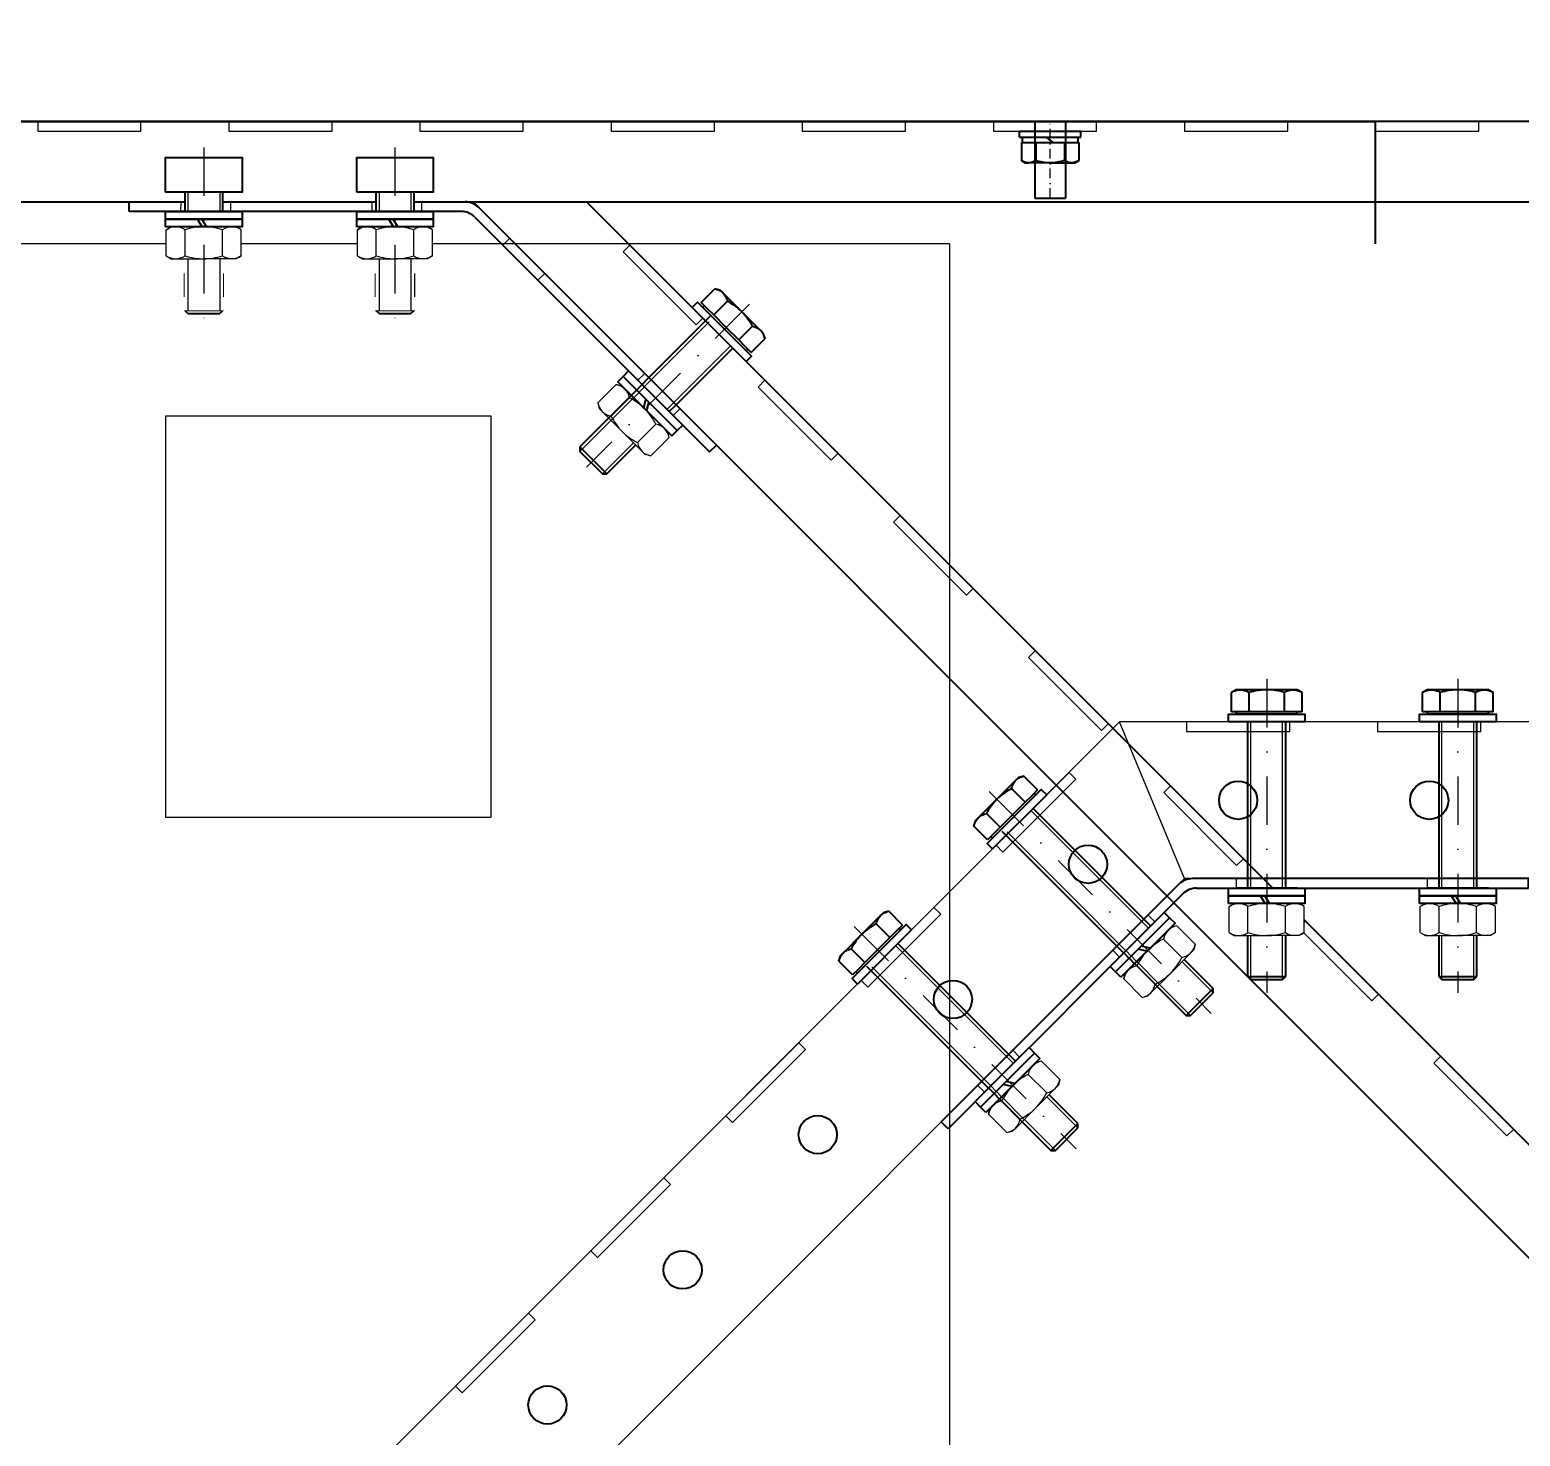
# Model space of a CAD drawing. Header units: millimetres. Extents: x -48331 to 47536, y -69828 to -11916.
# Drawn here: x -21802.2 to -21412.3, y -61367.9 to -61000.1 of the extents above; entities that cross this region are included whole.
import ezdxf

# ---------------------------------------------------------------- set-up
doc = ezdxf.new("R2010")
doc.units = ezdxf.units.MM
doc.linetypes.add('DASHDOT', pattern=[25.4, 12.7, -6.35, 0, -6.35])
for name, color, linetype in [('02 ОВиК', 7, 'Continuous'), ('11 Монтаж1', 200, 'Continuous'), ('12 Монтаж 2', 132, 'Continuous')]:
    doc.layers.add(name, color=color, linetype=linetype)

# ---------------------------------------------------------------- blocks, each defined once
blk = doc.blocks.new('козырёк сбоку')
at = {"color": 0, "lineweight": -2}
for p, q in [((10, 32), (0, 0)), ((10, 32), (550, 32)), ((113, 32), (113, 12)), ((121, 32), (121, 12)), ((461, 32), (461, 12)), ((469, 32), (469, 12)), ((550, 32), (550, 0)), ((113, 12), (121, 12)), ((461, 12), (469, 12))]:
    blk.add_line(p, q, dxfattribs=at)
at = {"color": 0, "linetype": 'DASHDOT', "lineweight": -3, "ltscale": 0.2}
for p, q in [((117, 12), (117, 32)), ((465, 12), (465, 32))]:
    blk.add_line(p, q, dxfattribs=at)
blk = doc.blocks.new('BMC-10')
at = {"color": 0, "lineweight": 40}
for p, q in [((90.43, 3.96), (151.87, 65.41)), ((153.64, 63.64), (91.46, 1.46)), ((151.87, 65.41), (153.64, 63.64)), ((0, 2.5), (0, 0)), ((86.89, 2.5), (0, 2.5)), ((0, 0), (87.93, 0))]:
    blk.add_line(p, q, dxfattribs=at)
at = {"color": 0}
for p, q in [((144.09, 54.09), (142.33, 55.86)), ((134.9, 44.9), (133.13, 46.67)), ((108.74, 18.74), (106.97, 20.51)), ((99.55, 9.55), (97.78, 11.31)), ((13.5, 0), (13.5, 2.5)), ((26.5, 0), (26.5, 2.5)), ((63.5, 0), (63.5, 2.5)), ((76.5, 0), (76.5, 2.5))]:
    blk.add_line(p, q, dxfattribs=at)
at = {"color": 0, "lineweight": 40}
for centre in [(86.89, 7.5), (87.93, 5)]:
    blk.add_arc(centre, 5, 270, 315, dxfattribs=at)

msp = doc.modelspace()

# ---------------------------------------------------------------- linework, layer by layer
at = {"layer": '02 ОВиК', "color": 5}
for q in [(-21841.65, -61056.07), (-21561.65, -61611.07)]:
    msp.add_line((-21561.65, -61056.07), q, dxfattribs=at)
at = {"layer": '02 ОВиК', "color": 5, "flags": 128}
msp.add_lwpolyline([(-21681.65, -61206.07), (-21766.65, -61206.07), (-21766.65, -61101.07), (-21681.65, -61101.07)], close=True, dxfattribs=at)
at = {"layer": '11 Монтаж1', "lineweight": 40}
for p, q in [((-21486.65, -61172.67), (-21487.89, -61173.38)), ((-21485.58, -61172.67), (-21486.65, -61172.67)), ((-21478.65, -61172.67), (-21485.58, -61172.67)), ((-21471.72, -61172.67), (-21478.65, -61172.67)), ((-21470.65, -61172.67), (-21471.72, -61172.67)), ((-21469.41, -61173.38), (-21470.65, -61172.67)), ((-21436.65, -61172.67), (-21437.89, -61173.38)), ((-21435.58, -61172.67), (-21436.65, -61172.67)), ((-21428.65, -61172.67), (-21435.58, -61172.67)), ((-21421.72, -61172.67), (-21428.65, -61172.67)), ((-21420.65, -61172.67), (-21421.72, -61172.67)), ((-21419.41, -61173.38), (-21420.65, -61172.67)), ((-21487.89, -61178.47), (-21487.89, -61173.38)), ((-21483.27, -61178.47), (-21483.27, -61173.38)), ((-21474.03, -61178.47), (-21474.03, -61173.38)), ((-21469.41, -61178.47), (-21469.41, -61173.38)), ((-21437.89, -61178.47), (-21437.89, -61173.38)), ((-21433.27, -61178.47), (-21433.27, -61173.38)), ((-21424.03, -61178.47), (-21424.03, -61173.38)), ((-21419.41, -61178.47), (-21419.41, -61173.38)), ((-21485.58, -61178.47), (-21487.89, -61178.47)), ((-21486.65, -61178.47), (-21486.65, -61179.07)), ((-21478.65, -61179.07), (-21486.65, -61179.07)), ((-21483.27, -61178.47), (-21485.58, -61178.47)), ((-21483.65, -61179.47), (-21483.65, -61247.64)), ((-21478.65, -61178.47), (-21483.27, -61178.47)), ((-21474.03, -61178.47), (-21478.65, -61178.47)), ((-21470.65, -61179.07), (-21478.65, -61179.07)), ((-21471.72, -61178.47), (-21474.03, -61178.47)), ((-21473.65, -61247.64), (-21473.65, -61179.47)), ((-21469.41, -61178.47), (-21471.72, -61178.47)), ((-21470.65, -61179.07), (-21470.65, -61178.47)), ((-21435.58, -61178.47), (-21437.89, -61178.47)), ((-21436.65, -61178.47), (-21436.65, -61179.07)), ((-21428.65, -61179.07), (-21436.65, -61179.07)), ((-21433.27, -61178.47), (-21435.58, -61178.47)), ((-21433.65, -61179.47), (-21433.65, -61247.64)), ((-21428.65, -61178.47), (-21433.27, -61178.47)), ((-21424.03, -61178.47), (-21428.65, -61178.47)), ((-21420.65, -61179.07), (-21428.65, -61179.07)), ((-21421.72, -61178.47), (-21424.03, -61178.47)), ((-21423.65, -61247.64), (-21423.65, -61179.47)), ((-21419.41, -61178.47), (-21421.72, -61178.47)), ((-21420.65, -61179.07), (-21420.65, -61178.47)), ((-21543.57, -61195.62), (-21544.33, -61196.38)), ((-21542.19, -61195.25), (-21543.57, -61195.62)), ((-21538.59, -61198.85), (-21542.19, -61195.25)), ((-21544.33, -61196.38), (-21549.22, -61201.28)), ((-21541.86, -61202.11), (-21545.45, -61198.52)), ((-21539.04, -61200.15), (-21544.7, -61205.8)), ((-21538.59, -61198.85), (-21540.22, -61200.48)), ((-21539.04, -61200.15), (-21539.47, -61199.72)), ((-21549.22, -61201.28), (-21554.12, -61206.18)), ((-21541.86, -61202.11), (-21545.12, -61205.38)), ((-21540.22, -61200.48), (-21541.86, -61202.11)), ((-21492.68, -61250.76), (-21540.88, -61202.55)), ((-21554.88, -61206.93), (-21555.25, -61208.32)), ((-21554.12, -61206.18), (-21554.88, -61206.93)), ((-21548.39, -61208.65), (-21551.99, -61205.05)), ((-21544.7, -61205.8), (-21550.36, -61211.46)), ((-21545.12, -61205.38), (-21548.39, -61208.65)), ((-21551.66, -61211.91), (-21555.25, -61208.32)), ((-21550.02, -61210.28), (-21551.66, -61211.91)), ((-21550.78, -61211.04), (-21550.36, -61211.46)), ((-21548.39, -61208.65), (-21550.02, -61210.28)), ((-21478.65, -61224.57), (-21486.65, -61224.57)), ((-21470.65, -61224.57), (-21478.65, -61224.57)), ((-21428.65, -61224.57), (-21436.65, -61224.57)), ((-21420.65, -61224.57), (-21428.65, -61224.57)), ((-21578.92, -61230.98), (-21579.68, -61231.73)), ((-21577.54, -61230.61), (-21578.92, -61230.98)), ((-21573.95, -61234.2), (-21577.54, -61230.61)), ((-21579.68, -61231.73), (-21584.58, -61236.63)), ((-21577.21, -61237.47), (-21580.81, -61233.87)), ((-21573.95, -61234.2), (-21575.58, -61235.84)), ((-21574.4, -61235.5), (-21574.82, -61235.08)), ((-21584.58, -61236.63), (-21589.48, -61241.53)), ((-21577.21, -61237.47), (-21580.48, -61240.73)), ((-21574.4, -61235.5), (-21580.05, -61241.16)), ((-21575.58, -61235.84), (-21577.21, -61237.47)), ((-21528.03, -61286.11), (-21576.24, -61237.91)), ((-21590.24, -61242.29), (-21590.61, -61243.67)), ((-21589.48, -61241.53), (-21590.24, -61242.29)), ((-21583.74, -61244), (-21587.34, -61240.4)), ((-21580.05, -61241.16), (-21585.71, -61246.82)), ((-21580.48, -61240.73), (-21583.74, -61244)), ((-21587.01, -61247.27), (-21590.61, -61243.67)), ((-21585.38, -61245.63), (-21587.01, -61247.27)), ((-21586.14, -61246.39), (-21585.71, -61246.82)), ((-21583.74, -61244), (-21585.38, -61245.63)), ((-21492.68, -61251.93), (-21492.68, -61250.76)), ((-21483.65, -61247.64), (-21482.82, -61248.47)), ((-21483.65, -61247.64), (-21473.65, -61247.64)), ((-21482.82, -61248.47), (-21474.48, -61248.47)), ((-21474.48, -61248.47), (-21473.65, -61247.64)), ((-21433.65, -61247.64), (-21432.82, -61248.47)), ((-21433.65, -61247.64), (-21423.65, -61247.64)), ((-21432.82, -61248.47), (-21424.48, -61248.47)), ((-21424.48, -61248.47), (-21423.65, -61247.64)), ((-21499.75, -61257.83), (-21498.58, -61257.83)), ((-21528.03, -61287.28), (-21528.03, -61286.11)), ((-21535.1, -61293.18), (-21533.93, -61293.18))]:
    msp.add_line(p, q, dxfattribs=at)
at = {"layer": '11 Монтаж1'}
for p, q in [((-21482.82, -61248.47), (-21482.82, -61180.57)), ((-21474.48, -61248.47), (-21474.48, -61180.57)), ((-21432.82, -61248.47), (-21432.82, -61180.57)), ((-21424.48, -61248.47), (-21424.48, -61180.57)), ((-21492.68, -61251.93), (-21540.69, -61203.91)), ((-21528.03, -61287.28), (-21576.04, -61239.27))]:
    msp.add_line(p, q, dxfattribs=at)
at = {"layer": '11 Монтаж1', "lineweight": -2}
for p, q in [((-21517.13, -61181.07), (-21818.66, -61482.59)), ((-21302.65, -61181.07), (-21517.13, -61181.07)), ((-21500.15, -61222.07), (-21517.13, -61181.07)), ((-21500.15, -61222.07), (-21777.66, -61499.57)), ((-21302.65, -61222.07), (-21500.15, -61222.07))]:
    msp.add_line(p, q, dxfattribs=at)
at = {"layer": '11 Монтаж1'}
for points in [[(-21499.63, -61183.57), (-21472.63, -61183.57), (-21472.63, -61181.07), (-21499.63, -61181.07)], [(-21449.63, -61183.57), (-21422.63, -61183.57), (-21422.63, -61181.07), (-21449.63, -61181.07)], [(-21530.34, -61194.27), (-21549.43, -61213.36), (-21547.66, -61215.13), (-21528.57, -61196.04)], [(-21565.69, -61229.62), (-21584.78, -61248.72), (-21583.02, -61250.48), (-21563.92, -61231.39)], [(-21601.05, -61264.98), (-21620.14, -61284.07), (-21618.37, -61285.84), (-21599.28, -61266.75)], [(-21636.4, -61300.34), (-21655.49, -61319.43), (-21653.73, -61321.2), (-21634.64, -61302.1)], [(-21671.76, -61335.69), (-21690.85, -61354.78), (-21689.08, -61356.55), (-21669.99, -61337.46)]]:
    msp.add_lwpolyline(points, close=True, dxfattribs=at)
at = {"layer": '11 Монтаж1', "lineweight": 40}
for centre in [(-21486.13, -61201.57), (-21436.13, -61201.57), (-21525.39, -61218.31), (-21560.74, -61253.67), (-21596.1, -61289.02), (-21631.45, -61324.38), (-21666.81, -61359.73)]:
    msp.add_circle(centre, 5, dxfattribs=at)
for centre, start, end in [((-21484.05, -61179.47), 0, 90), ((-21473.25, -61179.47), 90, 180), ((-21434.05, -61179.47), 0, 90), ((-21423.25, -61179.47), 90, 180), ((-21540.6, -61202.27), 135, 225), ((-21548.23, -61209.9), 45, 135), ((-21575.95, -61237.62), 135, 225), ((-21583.59, -61245.26), 45, 135)]:
    msp.add_arc(centre, 0.4, start, end, dxfattribs=at)
for points, knots in [([(-21487.89, -61173.38), (-21487.51, -61173.16), (-21487.13, -61172.98), (-21486.36, -61172.74), (-21485.97, -61172.67), (-21485.58, -61172.67)], [0, 0, 0, 0, 0.5, 0.5, 1, 1, 1, 1]), ([(-21485.58, -61172.67), (-21485.38, -61172.67), (-21485.19, -61172.68), (-21484.8, -61172.75), (-21484.6, -61172.8), (-21484.03, -61172.98), (-21483.65, -61173.16), (-21483.27, -61173.38)], [0, 0, 0, 0, 0.25, 0.25, 0.5, 0.5, 1, 1, 1, 1]), ([(-21478.65, -61172.67), (-21479.04, -61172.67), (-21479.44, -61172.68), (-21480.22, -61172.75), (-21480.61, -61172.8), (-21481.77, -61172.99), (-21482.52, -61173.17), (-21483.27, -61173.38)], [0, 0, 0, 0, 0.25, 0.25, 0.5, 0.5, 1, 1, 1, 1]), ([(-21474.03, -61173.38), (-21474.79, -61173.16), (-21475.55, -61172.98), (-21477.09, -61172.73), (-21477.87, -61172.67), (-21478.65, -61172.67)], [0, 0, 0, 0, 0.5, 0.5, 1, 1, 1, 1]), ([(-21474.03, -61173.38), (-21473.65, -61173.16), (-21473.27, -61172.98), (-21472.51, -61172.74), (-21472.12, -61172.67), (-21471.72, -61172.67)], [0, 0, 0, 0, 0.5, 0.5, 1, 1, 1, 1]), ([(-21471.72, -61172.67), (-21471.53, -61172.67), (-21471.33, -61172.68), (-21470.94, -61172.75), (-21470.75, -61172.8), (-21470.17, -61172.98), (-21469.79, -61173.16), (-21469.41, -61173.38)], [0, 0, 0, 0, 0.25, 0.25, 0.5, 0.5, 1, 1, 1, 1]), ([(-21437.89, -61173.38), (-21437.51, -61173.16), (-21437.13, -61172.98), (-21436.36, -61172.74), (-21435.97, -61172.67), (-21435.58, -61172.67)], [0, 0, 0, 0, 0.5, 0.5, 1, 1, 1, 1]), ([(-21435.58, -61172.67), (-21435.38, -61172.67), (-21435.19, -61172.68), (-21434.8, -61172.75), (-21434.6, -61172.8), (-21434.03, -61172.98), (-21433.65, -61173.16), (-21433.27, -61173.38)], [0, 0, 0, 0, 0.25, 0.25, 0.5, 0.5, 1, 1, 1, 1]), ([(-21428.65, -61172.67), (-21429.04, -61172.67), (-21429.44, -61172.68), (-21430.22, -61172.75), (-21430.61, -61172.8), (-21431.77, -61172.99), (-21432.52, -61173.17), (-21433.27, -61173.38)], [0, 0, 0, 0, 0.25, 0.25, 0.5, 0.5, 1, 1, 1, 1]), ([(-21424.03, -61173.38), (-21424.79, -61173.16), (-21425.55, -61172.98), (-21427.09, -61172.73), (-21427.87, -61172.67), (-21428.65, -61172.67)], [0, 0, 0, 0, 0.5, 0.5, 1, 1, 1, 1]), ([(-21424.03, -61173.38), (-21423.65, -61173.16), (-21423.27, -61172.98), (-21422.51, -61172.74), (-21422.12, -61172.67), (-21421.72, -61172.67)], [0, 0, 0, 0, 0.5, 0.5, 1, 1, 1, 1]), ([(-21421.72, -61172.67), (-21421.53, -61172.67), (-21421.33, -61172.68), (-21420.94, -61172.75), (-21420.75, -61172.8), (-21420.17, -61172.98), (-21419.79, -61173.16), (-21419.41, -61173.38)], [0, 0, 0, 0, 0.25, 0.25, 0.5, 0.5, 1, 1, 1, 1]), ([(-21544.33, -61196.38), (-21544.19, -61196.24), (-21544.04, -61196.11), (-21543.71, -61195.88), (-21543.54, -61195.78), (-21543, -61195.51), (-21542.61, -61195.36), (-21542.19, -61195.25)], [0, 0, 0, 0, 0.25, 0.25, 0.5, 0.5, 1, 1, 1, 1]), ([(-21545.45, -61198.52), (-21546.14, -61198.9), (-21546.81, -61199.31), (-21548.08, -61200.22), (-21548.67, -61200.73), (-21549.22, -61201.28)], [0, 0, 0, 0, 0.5, 0.5, 1, 1, 1, 1]), ([(-21545.45, -61198.52), (-21545.34, -61198.1), (-21545.2, -61197.7), (-21544.83, -61196.98), (-21544.6, -61196.66), (-21544.33, -61196.38)], [0, 0, 0, 0, 0.5, 0.5, 1, 1, 1, 1]), ([(-21549.22, -61201.28), (-21549.5, -61201.55), (-21549.77, -61201.85), (-21550.28, -61202.45), (-21550.52, -61202.76), (-21551.2, -61203.71), (-21551.61, -61204.37), (-21551.99, -61205.05)], [0, 0, 0, 0, 0.25, 0.25, 0.5, 0.5, 1, 1, 1, 1]), ([(-21555.25, -61208.32), (-21555.14, -61207.89), (-21555, -61207.5), (-21554.63, -61206.78), (-21554.4, -61206.46), (-21554.12, -61206.18)], [0, 0, 0, 0, 0.5, 0.5, 1, 1, 1, 1]), ([(-21554.12, -61206.18), (-21553.99, -61206.04), (-21553.83, -61205.91), (-21553.51, -61205.68), (-21553.34, -61205.58), (-21552.8, -61205.3), (-21552.41, -61205.16), (-21551.99, -61205.05)], [0, 0, 0, 0, 0.25, 0.25, 0.5, 0.5, 1, 1, 1, 1]), ([(-21579.68, -61231.73), (-21579.54, -61231.6), (-21579.39, -61231.47), (-21579.07, -61231.24), (-21578.9, -61231.14), (-21578.36, -61230.86), (-21577.96, -61230.72), (-21577.54, -61230.61)], [0, 0, 0, 0, 0.25, 0.25, 0.5, 0.5, 1, 1, 1, 1]), ([(-21580.81, -61233.87), (-21581.49, -61234.25), (-21582.17, -61234.67), (-21583.43, -61235.58), (-21584.03, -61236.08), (-21584.58, -61236.63)], [0, 0, 0, 0, 0.5, 0.5, 1, 1, 1, 1]), ([(-21580.81, -61233.87), (-21580.7, -61233.45), (-21580.55, -61233.06), (-21580.19, -61232.34), (-21579.96, -61232.01), (-21579.68, -61231.73)], [0, 0, 0, 0, 0.5, 0.5, 1, 1, 1, 1]), ([(-21584.58, -61236.63), (-21584.86, -61236.91), (-21585.12, -61237.2), (-21585.63, -61237.8), (-21585.87, -61238.11), (-21586.56, -61239.06), (-21586.97, -61239.72), (-21587.34, -61240.4)], [0, 0, 0, 0, 0.25, 0.25, 0.5, 0.5, 1, 1, 1, 1]), ([(-21590.61, -61243.67), (-21590.49, -61243.25), (-21590.35, -61242.85), (-21589.98, -61242.13), (-21589.76, -61241.81), (-21589.48, -61241.53)], [0, 0, 0, 0, 0.5, 0.5, 1, 1, 1, 1]), ([(-21589.48, -61241.53), (-21589.34, -61241.39), (-21589.19, -61241.27), (-21588.87, -61241.04), (-21588.7, -61240.93), (-21588.16, -61240.66), (-21587.76, -61240.52), (-21587.34, -61240.4)], [0, 0, 0, 0, 0.25, 0.25, 0.5, 0.5, 1, 1, 1, 1])]:
    msp.add_open_spline(points, degree=3, knots=knots, dxfattribs=at)
at = {"layer": '12 Монтаж 2', "color": 1, "lineweight": -2}
msp.add_line((-21549.66, -61026.57), (-21541.66, -61026.57), dxfattribs=at)
at = {"layer": '12 Монтаж 2', "lineweight": 40}
for p, q in [((-21543.28, -61026.57), (-21527.28, -61026.57)), ((-21543.28, -61028.17), (-21543.28, -61026.57)), ((-21543.28, -61028.17), (-21527.28, -61028.17)), ((-21542.62, -61028.32), (-21542.49, -61028.17)), ((-21542.62, -61028.32), (-21542.61, -61029.57)), ((-21542.49, -61028.17), (-21528.07, -61028.17)), ((-21528.07, -61028.17), (-21528.05, -61029.57)), ((-21527.28, -61028.17), (-21527.28, -61026.57)), ((-21542.84, -61029.57), (-21527.83, -61029.57)), ((-21542.84, -61029.57), (-21542.84, -61034.29)), ((-21539.09, -61029.57), (-21539.09, -61034.29)), ((-21531.58, -61029.57), (-21531.58, -61034.29)), ((-21527.83, -61029.57), (-21527.83, -61034.29)), ((-21542.84, -61034.29), (-21541.84, -61034.87)), ((-21541.84, -61034.87), (-21540.97, -61034.87)), ((-21535.34, -61034.87), (-21540.97, -61034.87)), ((-21535.34, -61034.87), (-21529.71, -61034.87)), ((-21529.71, -61034.87), (-21528.84, -61034.87)), ((-21528.84, -61034.87), (-21527.83, -61034.29)), ((-21761.71, -61069.95), (-21761.71, -61063.79)), ((-21760.87, -61063.79), (-21760.87, -61070.79)), ((-21752.54, -61063.79), (-21752.54, -61070.79)), ((-21751.71, -61063.79), (-21751.71, -61069.95)), ((-21711.71, -61069.95), (-21711.71, -61063.79)), ((-21710.87, -61063.79), (-21710.87, -61070.79)), ((-21702.54, -61063.79), (-21702.54, -61070.79)), ((-21701.71, -61063.79), (-21701.71, -61069.95)), ((-21626.58, -61071.38), (-21622.98, -61067.79)), ((-21624.94, -61073.02), (-21626.58, -61071.38)), ((-21623.31, -61074.65), (-21619.71, -61071.05)), ((-21621.6, -61068.16), (-21622.98, -61067.79)), ((-21620.84, -61068.92), (-21621.6, -61068.16)), ((-21615.94, -61073.81), (-21620.84, -61068.92)), ((-21760.87, -61074.29), (-21761.71, -61073.45)), ((-21751.71, -61073.45), (-21761.71, -61073.45)), ((-21760.87, -61074.29), (-21752.54, -61074.29)), ((-21751.71, -61073.45), (-21752.54, -61074.29)), ((-21710.87, -61074.29), (-21711.71, -61073.45)), ((-21701.71, -61073.45), (-21711.71, -61073.45)), ((-21710.87, -61074.29), (-21702.54, -61074.29)), ((-21701.71, -61073.45), (-21702.54, -61074.29)), ((-21625.7, -61072.26), (-21626.13, -61072.68)), ((-21620.47, -61078.34), (-21626.13, -61072.68)), ((-21623.31, -61074.65), (-21624.94, -61073.02)), ((-21620.04, -61077.92), (-21623.31, -61074.65)), ((-21611.04, -61078.71), (-21615.94, -61073.81)), ((-21614.81, -61084), (-21620.47, -61078.34)), ((-21616.78, -61081.18), (-21620.04, -61077.92)), ((-21616.78, -61081.18), (-21613.18, -61077.59)), ((-21610.29, -61079.47), (-21611.04, -61078.71)), ((-21651.28, -61116.22), (-21617.22, -61082.16)), ((-21615.15, -61082.81), (-21616.78, -61081.18)), ((-21613.51, -61084.45), (-21615.15, -61082.81)), ((-21613.51, -61084.45), (-21609.92, -61080.85)), ((-21609.92, -61080.85), (-21610.29, -61079.47)), ((-21614.81, -61084), (-21614.39, -61083.57)), ((-21658.35, -61109.15), (-21658.35, -61110.32)), ((-21652.45, -61116.22), (-21651.28, -61116.22))]:
    msp.add_line(p, q, dxfattribs=at)
at = {"layer": '12 Монтаж 2'}
for p, q in [((-21536.2, -61028.32), (-21536.06, -61028.17)), ((-21536.2, -61028.32), (-21534.61, -61029.57)), ((-21536.06, -61028.17), (-21534.48, -61029.42)), ((-21534.48, -61029.42), (-21534.61, -61029.57)), ((-21652.45, -61116.22), (-21618.58, -61082.35))]:
    msp.add_line(p, q, dxfattribs=at)
at = {"layer": '12 Монтаж 2', "lineweight": 40, "flags": 128}
msp.add_lwpolyline([(-21261.65, -61024.07), (-21961.65, -61024.07), (-21961.65, -61045.07), (-21261.65, -61045.07)], close=True, dxfattribs=at)
at = {"layer": '12 Монтаж 2'}
for points in [[(-21773.15, -61024.07), (-21800.15, -61024.07), (-21800.15, -61026.57), (-21773.15, -61026.57)], [(-21723.15, -61024.07), (-21750.15, -61024.07), (-21750.15, -61026.57), (-21723.15, -61026.57)], [(-21673.15, -61024.07), (-21700.15, -61024.07), (-21700.15, -61026.57), (-21673.15, -61026.57)], [(-21623.15, -61024.07), (-21650.15, -61024.07), (-21650.15, -61026.57), (-21623.15, -61026.57)], [(-21573.15, -61024.07), (-21600.15, -61024.07), (-21600.15, -61026.57), (-21573.15, -61026.57)], [(-21523.15, -61024.07), (-21550.15, -61024.07), (-21550.15, -61026.57), (-21523.15, -61026.57)], [(-21473.15, -61024.07), (-21500.15, -61024.07), (-21500.15, -61026.57), (-21473.15, -61026.57)], [(-21423.15, -61024.07), (-21450.15, -61024.07), (-21450.15, -61026.57), (-21423.15, -61026.57)], [(-21626.16, -61075.48), (-21645.25, -61056.39), (-21647.02, -61058.15), (-21627.93, -61077.25)], [(-21590.8, -61110.83), (-21609.9, -61091.74), (-21611.66, -61093.51), (-21592.57, -61112.6)], [(-21555.45, -61146.19), (-21574.54, -61127.1), (-21576.31, -61128.86), (-21557.22, -61147.96)], [(-21520.09, -61181.54), (-21539.19, -61162.45), (-21540.95, -61164.22), (-21521.86, -61183.31)], [(-21484.74, -61216.9), (-21503.83, -61197.81), (-21505.6, -61199.58), (-21486.51, -61218.67)], [(-21449.38, -61252.25), (-21468.47, -61233.16), (-21470.24, -61234.93), (-21451.15, -61254.02)], [(-21414.03, -61287.61), (-21433.12, -61268.52), (-21434.89, -61270.29), (-21415.8, -61289.38)]]:
    msp.add_lwpolyline(points, close=True, dxfattribs=at)
at = {"layer": '12 Монтаж 2', "lineweight": 40, "flags": 128}
for points in [[(-21686.26, -61045.07), (-21282.65, -61448.68)], [(-21282.65, -61418.99), (-21656.56, -61045.07)]]:
    msp.add_lwpolyline(points, dxfattribs=at)
at = {"layer": '12 Монтаж 2', "lineweight": 40}
for centre, start, end in [((-21624.57, -61074.8), 315, 45), ((-21616.93, -61082.44), 45, 135)]:
    msp.add_arc(centre, 0.4, start, end, dxfattribs=at)
for points, knots in [([(-21540.97, -61034.87), (-21541.13, -61034.87), (-21541.29, -61034.86), (-21541.6, -61034.81), (-21541.76, -61034.77), (-21542.23, -61034.61), (-21542.54, -61034.47), (-21542.84, -61034.29)], [0, 0, 0, 0, 0.25, 0.25, 0.5, 0.5, 1, 1, 1, 1]), ([(-21539.09, -61034.29), (-21539.4, -61034.47), (-21539.71, -61034.61), (-21540.33, -61034.82), (-21540.65, -61034.87), (-21540.97, -61034.87)], [0, 0, 0, 0, 0.5, 0.5, 1, 1, 1, 1]), ([(-21535.34, -61034.87), (-21535.97, -61034.87), (-21536.62, -61034.82), (-21537.87, -61034.61), (-21538.48, -61034.47), (-21539.09, -61034.29)], [0, 0, 0, 0, 0.5, 0.5, 1, 1, 1, 1]), ([(-21531.58, -61034.29), (-21532.2, -61034.47), (-21532.82, -61034.62), (-21534.07, -61034.82), (-21534.7, -61034.87), (-21535.34, -61034.87)], [0, 0, 0, 0, 0.5, 0.5, 1, 1, 1, 1]), ([(-21529.71, -61034.87), (-21529.87, -61034.87), (-21530.03, -61034.86), (-21530.34, -61034.81), (-21530.5, -61034.77), (-21530.97, -61034.61), (-21531.28, -61034.47), (-21531.58, -61034.29)], [0, 0, 0, 0, 0.25, 0.25, 0.5, 0.5, 1, 1, 1, 1]), ([(-21527.83, -61034.29), (-21528.14, -61034.47), (-21528.45, -61034.61), (-21529.07, -61034.82), (-21529.39, -61034.87), (-21529.71, -61034.87)], [0, 0, 0, 0, 0.5, 0.5, 1, 1, 1, 1]), ([(-21622.98, -61067.79), (-21622.56, -61067.9), (-21622.16, -61068.04), (-21621.44, -61068.41), (-21621.12, -61068.64), (-21620.84, -61068.92)], [0, 0, 0, 0, 0.5, 0.5, 1, 1, 1, 1]), ([(-21620.84, -61068.92), (-21620.7, -61069.05), (-21620.58, -61069.21), (-21620.35, -61069.53), (-21620.24, -61069.7), (-21619.97, -61070.24), (-21619.83, -61070.63), (-21619.71, -61071.05)], [0, 0, 0, 0, 0.25, 0.25, 0.5, 0.5, 1, 1, 1, 1]), ([(-21615.94, -61073.81), (-21616.22, -61073.54), (-21616.51, -61073.27), (-21617.11, -61072.76), (-21617.42, -61072.52), (-21618.37, -61071.84), (-21619.03, -61071.43), (-21619.71, -61071.05)], [0, 0, 0, 0, 0.25, 0.25, 0.5, 0.5, 1, 1, 1, 1]), ([(-21613.18, -61077.59), (-21613.56, -61076.9), (-21613.98, -61076.23), (-21614.89, -61074.96), (-21615.39, -61074.37), (-21615.94, -61073.81)], [0, 0, 0, 0, 0.5, 0.5, 1, 1, 1, 1]), ([(-21613.18, -61077.59), (-21612.76, -61077.7), (-21612.37, -61077.84), (-21611.65, -61078.21), (-21611.32, -61078.44), (-21611.04, -61078.71)], [0, 0, 0, 0, 0.5, 0.5, 1, 1, 1, 1]), ([(-21611.04, -61078.71), (-21610.91, -61078.85), (-21610.78, -61079), (-21610.55, -61079.32), (-21610.45, -61079.5), (-21610.17, -61080.04), (-21610.03, -61080.43), (-21609.92, -61080.85)], [0, 0, 0, 0, 0.25, 0.25, 0.5, 0.5, 1, 1, 1, 1])]:
    msp.add_open_spline(points, degree=3, knots=knots, dxfattribs=at)

# ---------------------------------------------------------------- block references
at = {"layer": '11 Монтаж1', "rotation": 180.0000000000103}
msp.add_blockref('BMC-10', (-21410.15, -61222.07), dxfattribs=at)
at = {"layer": '12 Монтаж 2', "lineweight": 40, "rotation": 135.0000000000066}
msp.add_blockref('BMC-10', (-21622.62, -61108.71), dxfattribs=at)
at = {"layer": '12 Монтаж 2', "lineweight": 40}
msp.add_blockref('козырёк сбоку', (-22000.28, -61056.07), dxfattribs=at)

# ---------------------------------------------------------------- next in the draw order: wipeouts: each hides what was drawn before it
at = {"lineweight": 40}
for points, layer in [([(-21488.65, -61181.07), (-21488.65, -61179.07), (-21468.65, -61179.07), (-21468.65, -61181.07)], '11 Монтаж1'), ([(-21438.65, -61181.07), (-21438.65, -61179.07), (-21418.65, -61179.07), (-21418.65, -61181.07)], '11 Монтаж1'), ([(-21550.36, -61214.29), (-21551.77, -61212.87), (-21537.63, -61198.73), (-21536.21, -61200.15)], '11 Монтаж1'), ([(-21488.65, -61228.57), (-21488.65, -61226.57), (-21468.65, -61226.57), (-21468.65, -61228.57)], '11 Монтаж1'), ([(-21438.65, -61228.57), (-21438.65, -61226.57), (-21418.65, -61226.57), (-21418.65, -61228.57)], '11 Монтаж1'), ([(-21585.71, -61249.64), (-21587.13, -61248.23), (-21572.98, -61234.09), (-21571.57, -61235.5)], '11 Монтаж1'), ([(-21516.77, -61247.88), (-21518.18, -61246.46), (-21504.04, -61232.32), (-21502.63, -61233.73)], '11 Монтаж1'), ([(-21552.12, -61283.23), (-21553.54, -61281.82), (-21539.4, -61267.68), (-21537.98, -61269.09)], '11 Монтаж1'), ([(-21761.71, -61073.45), (-21761.71, -61042.57), (-21751.71, -61042.57), (-21751.71, -61073.45)], '12 Монтаж 2'), ([(-21711.71, -61073.45), (-21711.71, -61042.57), (-21701.71, -61042.57), (-21701.71, -61073.45)], '12 Монтаж 2'), ([(-21628.95, -61072.68), (-21627.54, -61071.27), (-21613.4, -61085.41), (-21614.81, -61086.83)], '12 Монтаж 2'), ([(-21648.4, -61092.13), (-21646.99, -61090.71), (-21632.84, -61104.86), (-21634.26, -61106.27)], '12 Монтаж 2')]:
    msp.add_wipeout(points, dxfattribs=at).dxf.layer = layer

# ---------------------------------------------------------------- next in the draw order: linework, layer by layer
at = {"layer": '11 Монтаж1', "lineweight": 40, "ltscale": 6.666667}
for points in [[(-21488.65, -61181.07), (-21488.65, -61179.07), (-21468.65, -61179.07), (-21468.65, -61181.07)], [(-21438.65, -61181.07), (-21438.65, -61179.07), (-21418.65, -61179.07), (-21418.65, -61181.07)], [(-21550.36, -61214.29), (-21551.77, -61212.87), (-21537.63, -61198.73), (-21536.21, -61200.15)], [(-21585.71, -61249.64), (-21587.13, -61248.23), (-21572.98, -61234.09), (-21571.57, -61235.5)]]:
    msp.add_lwpolyline(points, close=True, dxfattribs=at)
at = {"layer": '11 Монтаж1', "lineweight": 40}
for centre, start, end in [((-21484.05, -61224.97), 0, 90), ((-21473.25, -61224.97), 90, 180), ((-21434.05, -61224.97), 0, 90), ((-21423.25, -61224.97), 90, 180)]:
    msp.add_arc(centre, 0.4, start, end, dxfattribs=at)
at = {"layer": '12 Монтаж 2', "lineweight": 40}
for p, q in [((-21761.71, -61042.57), (-21761.71, -61057.29)), ((-21751.71, -61057.29), (-21751.71, -61042.57)), ((-21711.71, -61042.57), (-21711.71, -61057.29)), ((-21701.71, -61057.29), (-21701.71, -61042.57)), ((-21756.71, -61047.57), (-21764.71, -61047.57)), ((-21748.71, -61047.57), (-21756.71, -61047.57)), ((-21706.71, -61047.57), (-21714.71, -61047.57)), ((-21698.71, -61047.57), (-21706.71, -61047.57))]:
    msp.add_line(p, q, dxfattribs=at)
at = {"layer": '12 Монтаж 2'}
for p, q in [((-21760.87, -61042.57), (-21760.87, -61073.45)), ((-21752.54, -61042.57), (-21752.54, -61073.45)), ((-21710.87, -61042.57), (-21710.87, -61073.45)), ((-21702.54, -61042.57), (-21702.54, -61073.45))]:
    msp.add_line(p, q, dxfattribs=at)
at = {"layer": '12 Монтаж 2', "lineweight": 40}
for points in [[(-21766.71, -61042.57), (-21766.71, -61033.45), (-21746.71, -61033.45), (-21746.71, -61042.57)], [(-21716.71, -61042.57), (-21716.71, -61033.45), (-21696.71, -61033.45), (-21696.71, -61042.57)]]:
    msp.add_lwpolyline(points, close=True, dxfattribs=at)
at = {"layer": '12 Монтаж 2', "lineweight": 40, "ltscale": 6.666667}
msp.add_lwpolyline([(-21628.95, -61072.68), (-21627.54, -61071.27), (-21613.4, -61085.41), (-21614.81, -61086.83)], close=True, dxfattribs=at)

# ---------------------------------------------------------------- next in the draw order: wipeouts: each hides what was drawn before it
at = {"lineweight": 40}
for points, layer in [([(-21470.15, -61236.97), (-21468.84, -61236.17), (-21468.84, -61229.37), (-21470.15, -61228.57), (-21487.15, -61228.57), (-21488.47, -61229.37), (-21488.47, -61236.17), (-21487.15, -61236.97)], '11 Монтаж1'), ([(-21420.15, -61236.97), (-21418.84, -61236.17), (-21418.84, -61229.37), (-21420.15, -61228.57), (-21437.15, -61228.57), (-21438.47, -61229.37), (-21438.47, -61236.17), (-21437.15, -61236.97)], '11 Монтаж1'), ([(-21497.75, -61240.73), (-21497.38, -61239.24), (-21502.19, -61234.43), (-21503.69, -61234.79), (-21515.71, -61246.82), (-21516.07, -61248.31), (-21511.26, -61253.12), (-21509.77, -61252.76)], '11 Монтаж1'), ([(-21533.1, -61276.09), (-21532.74, -61274.59), (-21537.55, -61269.79), (-21539.04, -61270.15), (-21551.06, -61282.17), (-21551.43, -61283.67), (-21546.62, -61288.47), (-21545.12, -61288.11)], '11 Монтаж1'), ([(-21641.26, -61111.15), (-21639.76, -61111.51), (-21634.95, -61106.71), (-21635.32, -61105.21), (-21647.34, -61093.19), (-21648.83, -61092.83), (-21653.64, -61097.63), (-21653.28, -61099.13)], '12 Монтаж 2')]:
    msp.add_wipeout(points, dxfattribs=at).dxf.layer = layer

# ---------------------------------------------------------------- next in the draw order: linework, layer by layer
at = {"layer": '11 Монтаж1', "lineweight": 40, "ltscale": 6.666667}
for p, q in [((-21479.05, -61228.57), (-21480.28, -61226.57)), ((-21477.92, -61228.57), (-21479.15, -61226.57)), ((-21429.05, -61228.57), (-21430.28, -61226.57)), ((-21427.92, -61228.57), (-21429.15, -61226.57)), ((-21509.98, -61241.08), (-21512.26, -61240.54)), ((-21509.18, -61240.28), (-21511.47, -61239.74)), ((-21545.33, -61276.44), (-21547.62, -61275.9)), ((-21544.53, -61275.64), (-21546.82, -61275.1))]:
    msp.add_line(p, q, dxfattribs=at)
at = {"layer": '11 Монтаж1'}
for p, q in [((-21488.47, -61229.37), (-21487.15, -61228.57)), ((-21488.47, -61236.17), (-21488.47, -61229.37)), ((-21487.15, -61228.57), (-21486.01, -61228.57)), ((-21486.01, -61228.57), (-21478.65, -61228.57)), ((-21483.56, -61236.17), (-21483.56, -61229.37)), ((-21471.29, -61228.57), (-21478.65, -61228.57)), ((-21473.74, -61236.17), (-21473.74, -61229.37)), ((-21470.15, -61228.57), (-21471.29, -61228.57)), ((-21468.84, -61229.37), (-21470.15, -61228.57)), ((-21468.84, -61236.17), (-21468.84, -61229.37)), ((-21438.47, -61229.37), (-21437.15, -61228.57)), ((-21438.47, -61236.17), (-21438.47, -61229.37)), ((-21437.15, -61228.57), (-21436.01, -61228.57)), ((-21436.01, -61228.57), (-21428.65, -61228.57)), ((-21433.56, -61236.17), (-21433.56, -61229.37)), ((-21421.29, -61228.57), (-21428.65, -61228.57)), ((-21423.74, -61236.17), (-21423.74, -61229.37)), ((-21420.15, -61228.57), (-21421.29, -61228.57)), ((-21418.84, -61229.37), (-21420.15, -61228.57)), ((-21418.84, -61236.17), (-21418.84, -61229.37)), ((-21503.69, -61234.79), (-21504.49, -61235.6)), ((-21502.19, -61234.43), (-21503.69, -61234.79)), ((-21497.38, -61239.24), (-21502.19, -61234.43)), ((-21504.49, -61235.6), (-21509.7, -61240.81)), ((-21500.85, -61242.71), (-21505.66, -61237.9)), ((-21488.47, -61236.17), (-21487.15, -61236.97)), ((-21487.15, -61236.97), (-21486.01, -61236.97)), ((-21486.01, -61236.97), (-21478.65, -61236.97)), ((-21471.29, -61236.97), (-21478.65, -61236.97)), ((-21470.15, -61236.97), (-21471.29, -61236.97)), ((-21468.84, -61236.17), (-21470.15, -61236.97)), ((-21438.47, -61236.17), (-21437.15, -61236.97)), ((-21437.15, -61236.97), (-21436.01, -61236.97)), ((-21436.01, -61236.97), (-21428.65, -61236.97)), ((-21421.29, -61236.97), (-21428.65, -61236.97)), ((-21420.15, -61236.97), (-21421.29, -61236.97)), ((-21418.84, -61236.17), (-21420.15, -61236.97)), ((-21514.9, -61246.01), (-21509.7, -61240.81)), ((-21498.55, -61241.54), (-21503.76, -61246.75)), ((-21497.75, -61240.73), (-21498.55, -61241.54)), ((-21497.38, -61239.24), (-21497.75, -61240.73)), ((-21516.07, -61248.31), (-21515.71, -61246.82)), ((-21515.71, -61246.82), (-21514.9, -61246.01)), ((-21507.79, -61249.65), (-21512.6, -61244.84)), ((-21508.96, -61251.95), (-21503.76, -61246.75)), ((-21511.26, -61253.12), (-21516.07, -61248.31)), ((-21511.26, -61253.12), (-21509.77, -61252.76)), ((-21509.77, -61252.76), (-21508.96, -61251.95)), ((-21539.04, -61270.15), (-21539.85, -61270.96)), ((-21537.55, -61269.79), (-21539.04, -61270.15)), ((-21532.74, -61274.59), (-21537.55, -61269.79)), ((-21539.85, -61270.96), (-21545.05, -61276.16)), ((-21536.21, -61278.06), (-21541.02, -61273.26)), ((-21550.26, -61281.37), (-21545.05, -61276.16)), ((-21533.91, -61276.9), (-21539.11, -61282.1)), ((-21533.1, -61276.09), (-21533.91, -61276.9)), ((-21532.74, -61274.59), (-21533.1, -61276.09)), ((-21551.06, -61282.17), (-21550.26, -61281.37)), ((-21543.15, -61285), (-21547.96, -61280.2)), ((-21551.43, -61283.67), (-21551.06, -61282.17)), ((-21546.62, -61288.47), (-21551.43, -61283.67)), ((-21544.32, -61287.31), (-21539.11, -61282.1)), ((-21546.62, -61288.47), (-21545.12, -61288.11)), ((-21545.12, -61288.11), (-21544.32, -61287.31))]:
    msp.add_line(p, q, dxfattribs=at)
at = {"layer": '11 Монтаж1', "lineweight": 40}
for p, q in [((-21506.87, -61232.32), (-21512.53, -61237.98)), ((-21512.53, -61237.98), (-21518.18, -61243.63)), ((-21499.75, -61257.83), (-21492.68, -61250.76)), ((-21498.58, -61257.83), (-21492.68, -61251.93)), ((-21542.22, -61267.68), (-21547.88, -61273.33)), ((-21547.88, -61273.33), (-21553.54, -61278.99)), ((-21535.1, -61293.18), (-21528.03, -61286.11)), ((-21533.93, -61293.18), (-21528.03, -61287.28))]:
    msp.add_line(p, q, dxfattribs=at)
at = {"layer": '11 Монтаж1', "lineweight": 40, "ltscale": 75}
for points in [[(-21488.65, -61228.57), (-21488.65, -61226.57), (-21468.65, -61226.57), (-21468.65, -61228.57)], [(-21438.65, -61228.57), (-21438.65, -61226.57), (-21418.65, -61226.57), (-21418.65, -61228.57)], [(-21516.77, -61247.88), (-21518.18, -61246.46), (-21504.04, -61232.32), (-21502.63, -61233.73)], [(-21552.12, -61283.23), (-21553.54, -61281.82), (-21539.4, -61267.68), (-21537.98, -61269.09)]]:
    msp.add_lwpolyline(points, close=True, dxfattribs=at)
at = {"layer": '11 Монтаж1'}
for centre, radius, start, end in [((-21485.81, -61233.34), 4.78, 92.3904, 123.7214), ((-21486.27, -61233.51), 4.95, 56.8401, 87.0412), ((-21478.45, -61245.26), 16.7, 90.6955, 107.8218), ((-21478.85, -61245.26), 16.7, 72.1782, 89.3045), ((-21471.03, -61233.51), 4.95, 92.9588, 123.1599), ((-21471.49, -61233.34), 4.78, 56.2786, 87.6096), ((-21435.81, -61233.34), 4.78, 92.3904, 123.7214), ((-21436.27, -61233.51), 4.95, 56.8401, 87.0412), ((-21428.45, -61245.26), 16.7, 90.6955, 107.8218), ((-21428.85, -61245.26), 16.7, 72.1782, 89.3045), ((-21421.03, -61233.51), 4.95, 92.9588, 123.1599), ((-21421.49, -61233.34), 4.78, 56.2786, 87.6096), ((-21501.26, -61239.12), 4.78, 101.2786, 132.6096), ((-21498.04, -61252.75), 16.7, 117.1782, 134.3045), ((-21500.81, -61238.92), 4.95, 137.9588, 168.1599), ((-21485.81, -61232.19), 4.78, 236.2786, 267.6096), ((-21486.27, -61232.02), 4.95, 272.9588, 303.1599), ((-21478.45, -61220.27), 16.7, 252.1782, 269.3045), ((-21478.85, -61220.27), 16.7, 270.6955, 287.8218), ((-21471.03, -61232.02), 4.95, 236.8401, 267.0412), ((-21471.49, -61232.19), 4.78, 272.3904, 303.7214), ((-21435.81, -61232.19), 4.78, 236.2786, 267.6096), ((-21436.27, -61232.02), 4.95, 272.9588, 303.1599), ((-21428.45, -61220.27), 16.7, 252.1782, 269.3045), ((-21428.85, -61220.27), 16.7, 270.6955, 287.8218), ((-21421.03, -61232.02), 4.95, 236.8401, 267.0412), ((-21421.49, -61232.19), 4.78, 272.3904, 303.7214), ((-21497.75, -61252.47), 16.7, 135.6955, 152.8218), ((-21515.71, -61235.08), 16.7, 315.6955, 332.8218), ((-21501.87, -61237.86), 4.95, 281.8401, 312.0412), ((-21502.07, -61238.3), 4.78, 317.3904, 348.7214), ((-21511.38, -61249.25), 4.78, 137.3904, 168.7214), ((-21511.59, -61249.69), 4.95, 101.8401, 132.0412), ((-21515.42, -61234.8), 16.7, 297.1782, 314.3045), ((-21512.64, -61248.63), 4.95, 317.9588, 348.1599), ((-21512.2, -61248.43), 4.78, 281.2786, 312.6096), ((-21536.61, -61274.47), 4.78, 101.2786, 132.6096), ((-21533.39, -61288.11), 16.7, 117.1782, 134.3045), ((-21536.17, -61274.27), 4.95, 137.9588, 168.1599), ((-21533.1, -61287.82), 16.7, 135.6955, 152.8218), ((-21551.06, -61270.44), 16.7, 315.6955, 332.8218), ((-21537.22, -61273.22), 4.95, 281.8401, 312.0412), ((-21537.43, -61273.66), 4.78, 317.3904, 348.7214), ((-21546.74, -61284.6), 4.78, 137.3904, 168.7214), ((-21546.94, -61285.04), 4.95, 101.8401, 132.0412), ((-21548, -61283.99), 4.95, 317.9588, 348.1599), ((-21550.78, -61270.15), 16.7, 297.1782, 314.3045), ((-21547.55, -61283.79), 4.78, 281.2786, 312.6096)]:
    msp.add_arc(centre, radius, start, end, dxfattribs=at)
at = {"layer": '11 Монтаж1', "lineweight": 40}
for centre, start, end in [((-21508.42, -61234.44), 135, 225), ((-21516.06, -61242.08), 45, 135), ((-21543.78, -61269.8), 135, 225), ((-21551.42, -61277.43), 45, 135)]:
    msp.add_arc(centre, 0.4, start, end, dxfattribs=at)
at = {"layer": '12 Монтаж 2', "lineweight": 40}
for p, q in [((-21638.5, -61096.37), (-21644.16, -61090.71)), ((-21632.84, -61102.03), (-21638.5, -61096.37)), ((-21658.35, -61109.15), (-21651.28, -61116.22)), ((-21658.35, -61110.32), (-21652.45, -61116.22))]:
    msp.add_line(p, q, dxfattribs=at)
at = {"layer": '12 Монтаж 2'}
for p, q in [((-21653.64, -61097.63), (-21648.83, -61092.83)), ((-21648.83, -61092.83), (-21647.34, -61093.19)), ((-21647.34, -61093.19), (-21646.53, -61093.99)), ((-21646.53, -61093.99), (-21641.33, -61099.2)), ((-21653.64, -61097.63), (-21653.28, -61099.13)), ((-21650.17, -61101.1), (-21645.36, -61096.3)), ((-21653.28, -61099.13), (-21652.47, -61099.93)), ((-21652.47, -61099.93), (-21647.27, -61105.14)), ((-21636.12, -61104.4), (-21641.33, -61099.2)), ((-21642.06, -61110.34), (-21647.27, -61105.14)), ((-21643.23, -61108.04), (-21638.42, -61103.24)), ((-21635.32, -61105.21), (-21636.12, -61104.4)), ((-21634.95, -61106.71), (-21635.32, -61105.21)), ((-21641.26, -61111.15), (-21642.06, -61110.34)), ((-21639.76, -61111.51), (-21634.95, -61106.71)), ((-21639.76, -61111.51), (-21641.26, -61111.15))]:
    msp.add_line(p, q, dxfattribs=at)
at = {"layer": '12 Монтаж 2', "lineweight": 40, "ltscale": 6.666667}
for p, q in [((-21641.61, -61098.92), (-21641.07, -61096.63)), ((-21640.81, -61099.72), (-21640.27, -61097.43))]:
    msp.add_line(p, q, dxfattribs=at)
at = {"layer": '12 Монтаж 2', "lineweight": 40, "ltscale": 75}
msp.add_lwpolyline([(-21648.4, -61092.13), (-21646.99, -61090.71), (-21632.84, -61104.86), (-21634.26, -61106.27)], close=True, dxfattribs=at)
at = {"layer": '12 Монтаж 2'}
for centre, radius, start, end in [((-21649.77, -61097.51), 4.78, 47.3904, 78.7214), ((-21650.21, -61097.31), 4.95, 11.8401, 42.0412), ((-21648.96, -61096.7), 4.78, 191.2786, 222.6096), ((-21652.99, -61111.15), 16.7, 45.6955, 62.8218), ((-21649.16, -61096.26), 4.95, 227.9588, 258.1599), ((-21635.32, -61093.48), 16.7, 207.1782, 224.3045), ((-21653.28, -61110.86), 16.7, 27.1782, 44.3045), ((-21635.61, -61093.19), 16.7, 225.6955, 242.8218), ((-21639.44, -61108.08), 4.95, 47.9588, 78.1599), ((-21639.64, -61107.64), 4.78, 11.2786, 42.6096), ((-21638.38, -61107.03), 4.95, 191.8401, 222.0412), ((-21638.83, -61106.83), 4.78, 227.3904, 258.7214)]:
    msp.add_arc(centre, radius, start, end, dxfattribs=at)
at = {"layer": '12 Монтаж 2', "lineweight": 40}
for centre, start, end in [((-21642.6, -61092.84), 315, 45), ((-21634.96, -61100.47), 45, 135)]:
    msp.add_arc(centre, 0.4, start, end, dxfattribs=at)

# ---------------------------------------------------------------- next in the draw order: wipeouts: each hides what was drawn before it
at = {"lineweight": 40}
for points in [[(-21766.71, -61051.57), (-21766.71, -61049.57), (-21746.71, -61049.57), (-21746.71, -61051.57)], [(-21716.71, -61051.57), (-21716.71, -61049.57), (-21696.71, -61049.57), (-21696.71, -61051.57)]]:
    msp.add_wipeout(points, dxfattribs=at).dxf.layer = '12 Монтаж 2'

# ---------------------------------------------------------------- next in the draw order: linework, layer by layer
at = {"layer": '12 Монтаж 2', "lineweight": 40}
for centre, start, end in [((-21762.11, -61047.97), 0, 90), ((-21751.31, -61047.97), 90, 180), ((-21712.11, -61047.97), 0, 90), ((-21701.31, -61047.97), 90, 180)]:
    msp.add_arc(centre, 0.4, start, end, dxfattribs=at)

# ---------------------------------------------------------------- next in the draw order: wipeouts: each hides what was drawn before it
at = {"lineweight": 40}
for points, layer in [([(-21488.65, -61226.57), (-21488.65, -61224.57), (-21468.65, -61224.57), (-21468.65, -61226.57)], '11 Монтаж1'), ([(-21438.65, -61226.57), (-21438.65, -61224.57), (-21418.65, -61224.57), (-21418.65, -61226.57)], '11 Монтаж1'), ([(-21518.18, -61246.46), (-21519.6, -61245.05), (-21505.45, -61230.91), (-21504.04, -61232.32)], '11 Монтаж1'), ([(-21553.54, -61281.82), (-21554.95, -61280.4), (-21540.81, -61266.26), (-21539.4, -61267.68)], '11 Монтаж1'), ([(-21748.21, -61059.97), (-21746.89, -61059.17), (-21746.89, -61052.37), (-21748.21, -61051.57), (-21765.21, -61051.57), (-21766.52, -61052.37), (-21766.52, -61059.17), (-21765.21, -61059.97)], '12 Монтаж 2'), ([(-21698.21, -61059.97), (-21696.89, -61059.17), (-21696.89, -61052.37), (-21698.21, -61051.57), (-21715.21, -61051.57), (-21716.52, -61052.37), (-21716.52, -61059.17), (-21715.21, -61059.97)], '12 Монтаж 2'), ([(-21646.99, -61090.71), (-21645.57, -61089.3), (-21631.43, -61103.44), (-21632.84, -61104.86)], '12 Монтаж 2')]:
    msp.add_wipeout(points, dxfattribs=at).dxf.layer = layer

# ---------------------------------------------------------------- next in the draw order: linework, layer by layer
at = {"layer": '11 Монтаж1', "linetype": 'DASHDOT'}
for p, q in [((-21478.65, -61169.83), (-21478.65, -61251.96)), ((-21428.65, -61169.83), (-21428.65, -61251.96)), ((-21551.23, -61199.27), (-21493.15, -61257.35)), ((-21586.59, -61234.63), (-21528.51, -61292.71))]:
    msp.add_line(p, q, dxfattribs=at)
at = {"layer": '11 Монтаж1', "lineweight": 40}
for p, q in [((-21547.95, -61209.62), (-21499.75, -61257.83)), ((-21583.31, -61244.98), (-21535.1, -61293.18))]:
    msp.add_line(p, q, dxfattribs=at)
at = {"layer": '11 Монтаж1'}
for p, q in [((-21498.58, -61257.83), (-21546.59, -61209.81)), ((-21533.93, -61293.18), (-21581.94, -61245.17))]:
    msp.add_line(p, q, dxfattribs=at)
at = {"layer": '11 Монтаж1', "lineweight": 40, "ltscale": 6.666667}
for points in [[(-21488.65, -61226.57), (-21488.65, -61224.57), (-21468.65, -61224.57), (-21468.65, -61226.57)], [(-21438.65, -61226.57), (-21438.65, -61224.57), (-21418.65, -61224.57), (-21418.65, -61226.57)], [(-21518.18, -61246.46), (-21519.6, -61245.05), (-21505.45, -61230.91), (-21504.04, -61232.32)], [(-21553.54, -61281.82), (-21554.95, -61280.4), (-21540.81, -61266.26), (-21539.4, -61267.68)]]:
    msp.add_lwpolyline(points, close=True, dxfattribs=at)
at = {"layer": '12 Монтаж 2'}
for p, q in [((-21766.52, -61052.37), (-21765.21, -61051.57)), ((-21765.21, -61051.57), (-21764.07, -61051.57)), ((-21764.07, -61051.57), (-21756.71, -61051.57)), ((-21749.35, -61051.57), (-21756.71, -61051.57)), ((-21748.21, -61051.57), (-21749.35, -61051.57)), ((-21746.89, -61052.37), (-21748.21, -61051.57)), ((-21716.52, -61052.37), (-21715.21, -61051.57)), ((-21715.21, -61051.57), (-21714.07, -61051.57)), ((-21714.07, -61051.57), (-21706.71, -61051.57)), ((-21699.35, -61051.57), (-21706.71, -61051.57)), ((-21698.21, -61051.57), (-21699.35, -61051.57)), ((-21696.89, -61052.37), (-21698.21, -61051.57)), ((-21766.52, -61059.17), (-21766.52, -61052.37)), ((-21761.62, -61059.17), (-21761.62, -61052.37)), ((-21751.8, -61059.17), (-21751.8, -61052.37)), ((-21746.89, -61059.17), (-21746.89, -61052.37)), ((-21716.52, -61059.17), (-21716.52, -61052.37)), ((-21711.62, -61059.17), (-21711.62, -61052.37)), ((-21701.8, -61059.17), (-21701.8, -61052.37)), ((-21696.89, -61059.17), (-21696.89, -61052.37)), ((-21766.52, -61059.17), (-21765.21, -61059.97)), ((-21746.89, -61059.17), (-21748.21, -61059.97)), ((-21716.52, -61059.17), (-21715.21, -61059.97)), ((-21696.89, -61059.17), (-21698.21, -61059.97)), ((-21765.21, -61059.97), (-21764.07, -61059.97)), ((-21764.07, -61059.97), (-21756.71, -61059.97)), ((-21749.35, -61059.97), (-21756.71, -61059.97)), ((-21748.21, -61059.97), (-21749.35, -61059.97)), ((-21715.21, -61059.97), (-21714.07, -61059.97)), ((-21714.07, -61059.97), (-21706.71, -61059.97)), ((-21699.35, -61059.97), (-21706.71, -61059.97)), ((-21698.21, -61059.97), (-21699.35, -61059.97)), ((-21658.35, -61110.32), (-21624.48, -61076.45))]:
    msp.add_line(p, q, dxfattribs=at)
at = {"layer": '12 Монтаж 2', "lineweight": 40, "ltscale": 6.666667}
for p, q in [((-21757.1, -61051.57), (-21758.34, -61049.57)), ((-21755.97, -61051.57), (-21757.21, -61049.57)), ((-21707.1, -61051.57), (-21708.34, -61049.57)), ((-21705.97, -61051.57), (-21707.21, -61049.57))]:
    msp.add_line(p, q, dxfattribs=at)
at = {"layer": '12 Монтаж 2', "lineweight": 40}
msp.add_line((-21624.29, -61075.09), (-21658.35, -61109.15), dxfattribs=at)
at = {"layer": '12 Монтаж 2', "linetype": 'DASHDOT'}
msp.add_line((-21613.94, -61071.81), (-21656.55, -61114.42), dxfattribs=at)
at = {"layer": '12 Монтаж 2', "lineweight": 40, "ltscale": 75}
for points in [[(-21766.71, -61051.57), (-21766.71, -61049.57), (-21746.71, -61049.57), (-21746.71, -61051.57)], [(-21716.71, -61051.57), (-21716.71, -61049.57), (-21696.71, -61049.57), (-21696.71, -61051.57)]]:
    msp.add_lwpolyline(points, close=True, dxfattribs=at)
at = {"layer": '12 Монтаж 2', "lineweight": 40, "ltscale": 6.666667}
msp.add_lwpolyline([(-21646.99, -61090.71), (-21645.57, -61089.3), (-21631.43, -61103.44), (-21632.84, -61104.86)], close=True, dxfattribs=at)
at = {"layer": '12 Монтаж 2'}
for centre, radius, start, end in [((-21763.87, -61056.35), 4.78, 92.3904, 123.7214), ((-21764.32, -61056.52), 4.95, 56.8401, 87.0412), ((-21756.51, -61068.27), 16.7, 90.6955, 107.8218), ((-21756.91, -61068.27), 16.7, 72.1782, 89.3045), ((-21749.09, -61056.52), 4.95, 92.9588, 123.1599), ((-21749.55, -61056.35), 4.78, 56.2786, 87.6096), ((-21713.87, -61056.35), 4.78, 92.3904, 123.7214), ((-21714.32, -61056.52), 4.95, 56.8401, 87.0412), ((-21706.51, -61068.27), 16.7, 90.6955, 107.8218), ((-21706.91, -61068.27), 16.7, 72.1782, 89.3045), ((-21699.09, -61056.52), 4.95, 92.9588, 123.1599), ((-21699.55, -61056.35), 4.78, 56.2786, 87.6096), ((-21763.87, -61055.2), 4.78, 236.2786, 267.6096), ((-21764.32, -61055.03), 4.95, 272.9588, 303.1599), ((-21756.51, -61043.28), 16.7, 252.1782, 269.3045), ((-21756.91, -61043.28), 16.7, 270.6955, 287.8218), ((-21749.09, -61055.03), 4.95, 236.8401, 267.0412), ((-21749.55, -61055.2), 4.78, 272.3904, 303.7214), ((-21713.87, -61055.2), 4.78, 236.2786, 267.6096), ((-21714.32, -61055.03), 4.95, 272.9588, 303.1599), ((-21706.51, -61043.28), 16.7, 252.1782, 269.3045), ((-21706.91, -61043.28), 16.7, 270.6955, 287.8218), ((-21699.09, -61055.03), 4.95, 236.8401, 267.0412), ((-21699.55, -61055.2), 4.78, 272.3904, 303.7214)]:
    msp.add_arc(centre, radius, start, end, dxfattribs=at)

# ---------------------------------------------------------------- next in the draw order: wipeouts: each hides what was drawn before it
at = {"lineweight": 40}
for points in [[(-21766.71, -61049.57), (-21766.71, -61047.57), (-21746.71, -61047.57), (-21746.71, -61049.57)], [(-21716.71, -61049.57), (-21716.71, -61047.57), (-21696.71, -61047.57), (-21696.71, -61049.57)]]:
    msp.add_wipeout(points, dxfattribs=at).dxf.layer = '12 Монтаж 2'

# ---------------------------------------------------------------- next in the draw order: linework, layer by layer
at = {"layer": '12 Монтаж 2', "linetype": 'DASHDOT'}
for p, q in [((-21756.71, -61030.81), (-21756.71, -61077.72)), ((-21706.71, -61030.81), (-21706.71, -61077.72))]:
    msp.add_line(p, q, dxfattribs=at)
at = {"layer": '12 Монтаж 2', "lineweight": 40, "ltscale": 6.666667}
for points in [[(-21766.71, -61049.57), (-21766.71, -61047.57), (-21746.71, -61047.57), (-21746.71, -61049.57)], [(-21716.71, -61049.57), (-21716.71, -61047.57), (-21696.71, -61047.57), (-21696.71, -61049.57)]]:
    msp.add_lwpolyline(points, close=True, dxfattribs=at)

doc.saveas('drawing.dxf')
